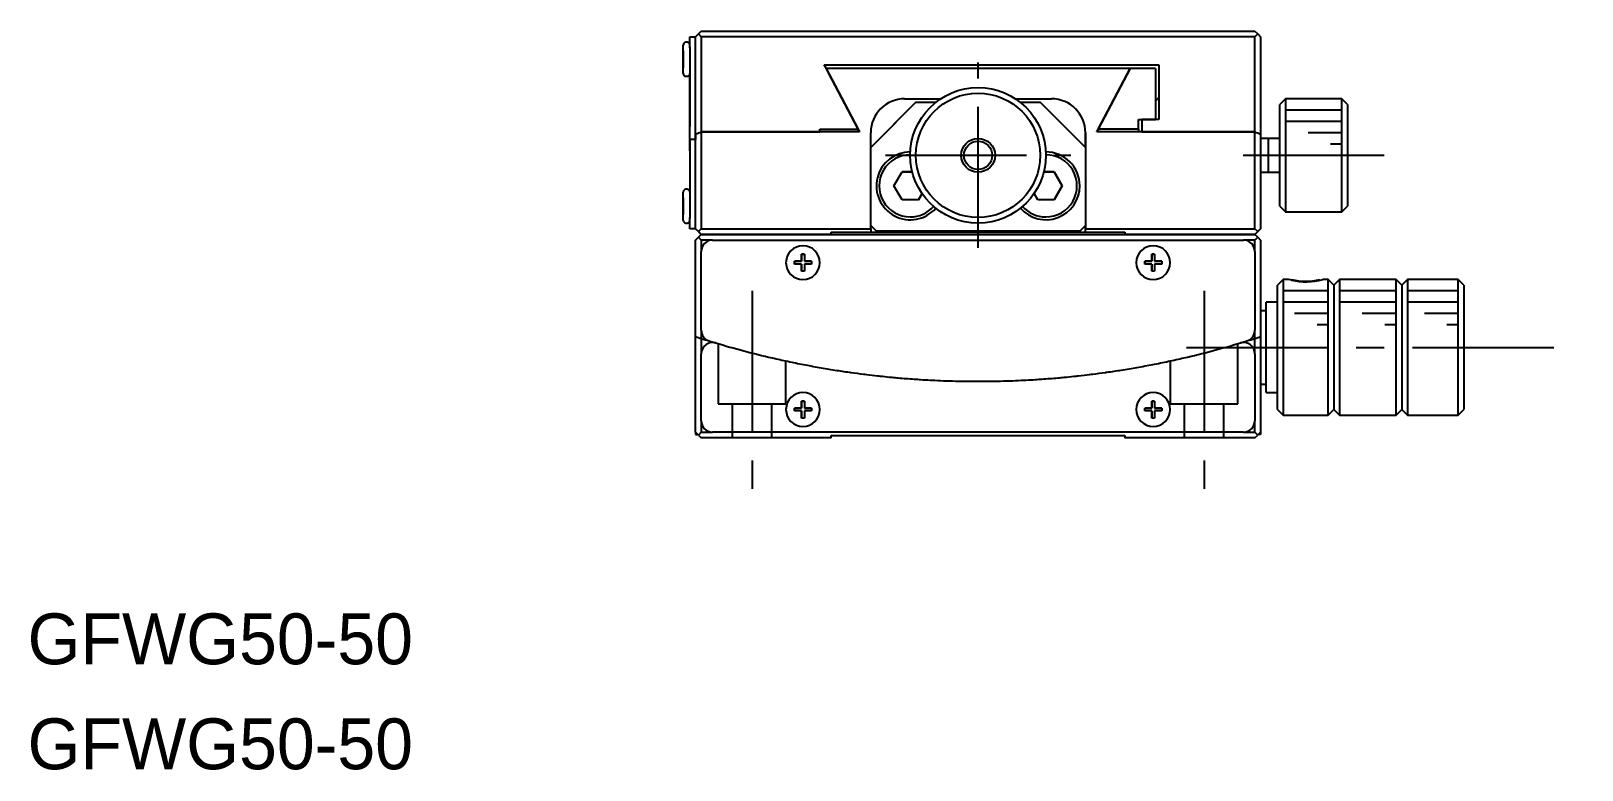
# Model space of a CAD drawing. Extents: x 97 to 385, y -2 to 227.
# Drawn here: x 102.3 to 239.6, y -1.9 to 63.5 of the extents above; entities that cross this region are included whole.
import ezdxf

# ---------------------------------------------------------------- set-up
doc = ezdxf.new("R2010")
doc.units = 0
doc.header["$LTSCALE"] = 10
doc.linetypes.add('CENTER', pattern=[2, 1.25, -0.25, 0.25, -0.25])
doc.linetypes.add('DASHED', pattern=[3.5, 2, -1.5])
doc.layers.get('0').update_dxf_attribs({"linetype": 'CONTINUOUS'})
doc.layers.add('CENTER', color=1, linetype='CENTER')
doc.styles.get("Standard").update_dxf_attribs({"font": 'FGP教科書体NT-M'})

msp = doc.modelspace()

# ---------------------------------------------------------------- linework, layer by layer
at = {"color": 7, "linetype": 'CONTINUOUS'}
for p, q in [((161.158019, 63.034991), (161.408019, 63.284991)), ((161.408019, 63.284991), (161.158019, 63.034991)), ((161.408019, 63.284991), (161.658019, 63.534991)), ((161.408019, 63.284991), (161.658019, 63.534991)), ((161.408019, 63.284991), (161.658019, 63.034991)), ((161.658019, 63.534991), (210.658019, 63.534991)), ((210.658019, 63.534991), (210.908019, 63.284991)), ((210.658019, 63.034991), (210.908019, 63.284991)), ((210.908019, 63.284991), (211.158019, 63.034991)), ((160.058019, 61.159991), (160.058019, 62.284991)), ((160.058019, 61.034991), (160.058019, 62.284991)), ((160.058019, 61.784991), (160.058019, 61.159991)), ((160.058019, 61.159991), (160.058019, 61.784991)), ((160.408019, 62.534991), (160.308019, 62.534991)), ((160.658019, 62.034991), (160.658019, 63.034991)), ((160.658019, 62.285022), (160.658019, 63.034991)), ((160.658019, 63.034991), (161.158019, 63.034991)), ((160.658019, 62.034991), (160.658019, 62.285022)), ((160.658019, 62.134991), (160.658019, 62.034991)), ((160.658019, 62.134991), (160.658019, 62.034991)), ((160.658019, 62.134991), (160.658019, 62.00169)), ((160.658019, 62.134991), (160.658019, 62.034991)), ((160.658019, 62.034991), (160.658019, 55.082018)), ((160.658019, 62.00169), (160.658019, 61.747493)), ((161.158019, 62.034991), (161.158019, 63.034991)), ((161.158019, 55.082018), (161.158019, 62.034991)), ((161.158019, 55.082018), (161.158019, 62.034991)), ((161.658019, 63.034991), (161.658019, 54.619797)), ((210.658019, 63.034991), (161.658019, 63.034991)), ((210.658019, 54.619797), (210.658019, 63.034991)), ((211.158019, 63.034991), (211.158019, 54.410123)), ((160.058019, 60.909991), (160.058019, 61.159991)), ((160.058019, 61.159991), (160.058019, 60.909991)), ((160.058019, 60.909991), (160.058019, 61.159991)), ((160.058019, 59.784991), (160.058019, 61.034991)), ((160.058019, 59.784991), (160.058019, 60.909991)), ((160.058019, 60.284991), (160.058019, 60.909991)), ((160.058019, 60.909991), (160.058019, 60.284991)), ((160.658019, 61.747493), (160.658019, 61.422047)), ((160.658019, 61.422047), (160.658019, 61.263694)), ((160.658019, 61.263694), (160.658019, 61.0954)), ((160.658019, 61.0954), (160.658019, 60.968227)), ((160.658019, 60.968227), (160.658019, 60.939508)), ((160.658019, 60.939508), (160.658019, 60.75029)), ((160.658019, 60.75029), (160.658019, 60.614039)), ((160.658019, 60.614039), (160.658019, 60.58758)), ((160.658019, 60.58758), (160.658019, 60.484991)), ((160.658019, 60.484991), (160.658019, 60.145072)), ((172.543917, 60.535368), (202.158019, 60.535368)), ((172.67091, 60.292269), (172.543917, 60.535368)), ((202.158019, 60.535368), (202.158019, 55.707662)), ((202.158019, 60.535368), (202.158019, 57.834986)), ((160.308019, 59.534991), (160.408019, 59.534991)), ((160.658019, 60.145072), (160.658019, 60.054884)), ((160.658019, 60.054884), (160.658019, 59.934991)), ((160.658019, 60.034991), (160.658019, 59.993083)), ((160.658019, 60.034991), (160.658019, 59.934991)), ((160.658019, 60.034991), (160.658019, 59.934991)), ((160.658019, 59.993083), (160.658019, 59.934991)), ((160.658019, 55.082018), (160.658019, 59.784991)), ((172.717398, 60.203327), (172.67091, 60.292269)), ((172.760943, 60.120042), (172.717398, 60.203327)), ((172.717634, 60.203855), (173.202667, 59.277458)), ((199.608403, 60.203855), (172.717634, 60.203855)), ((173.202266, 59.277247), (172.760943, 60.120042)), ((175.546138, 54.83712), (173.202266, 59.277247)), ((173.202667, 59.277458), (175.536717, 54.855821)), ((199.608403, 60.203855), (196.779387, 54.83712)), ((196.78932, 54.855821), (199.608403, 60.203855)), ((201.859387, 60.203855), (199.608403, 60.203855)), ((201.859387, 60.203855), (201.859387, 55.707662)), ((180.658019, 57.234991), (176.658019, 53.234991)), ((177.158019, 53.734991), (180.658019, 57.234991)), ((179.658019, 57.534991), (182.841394, 57.534991)), ((180.658019, 57.234991), (182.428407, 57.234991)), ((189.474643, 57.534991), (192.658019, 57.534991)), ((189.88763, 57.234991), (191.658019, 57.234991)), ((195.658019, 53.234991), (191.658019, 57.234991)), ((202.109387, 57.584991), (201.859387, 57.334991)), ((213.359387, 57.534991), (212.859387, 57.034991)), ((212.859387, 48.034991), (212.859387, 57.034991)), ((213.359387, 57.534991), (213.359387, 47.534991)), ((218.359387, 57.534991), (213.359387, 57.534991)), ((218.359387, 47.534991), (218.359387, 57.534991)), ((218.859387, 57.034991), (218.359387, 57.534991)), ((218.859387, 57.034991), (218.859387, 48.034991)), ((160.658019, 54.154193), (160.658019, 55.082018)), ((160.658019, 54.154193), (160.658019, 55.082018)), ((161.158019, 54.410123), (161.158019, 55.082018)), ((200.359387, 55.707662), (200.658019, 55.707662)), ((200.359387, 54.83712), (200.359387, 55.707662)), ((200.658019, 55.707662), (201.859387, 55.707662)), ((200.658019, 55.707662), (200.658019, 54.619797)), ((201.859387, 55.707662), (200.658019, 55.707662)), ((200.658019, 55.707662), (200.658019, 54.619797)), ((202.158019, 55.707662), (201.859387, 55.707662)), ((160.658019, 53.931773), (160.658019, 54.154193)), ((160.658019, 53.931773), (160.658019, 54.154193)), ((160.658019, 52.931773), (160.658019, 53.931773)), ((160.658019, 53.86413), (160.658019, 53.931773)), ((161.158019, 53.931773), (160.658019, 53.931773)), ((160.658019, 53.86413), (160.658019, 51.175307)), ((161.158019, 54.410123), (161.158019, 54.154193)), ((161.158019, 52.931773), (161.158019, 54.410123)), ((161.158019, 54.154193), (161.158019, 53.931773)), ((161.658019, 54.619797), (172.158019, 54.619797)), ((172.158019, 54.619797), (161.658019, 54.619797)), ((161.658019, 54.619797), (161.658019, 46.034991)), ((172.158019, 54.83712), (175.546138, 54.83712)), ((172.158019, 54.619797), (172.158019, 54.83712)), ((175.66212, 54.619797), (172.158019, 54.619797)), ((175.536717, 54.855821), (175.593452, 54.749021)), ((175.546138, 54.83712), (175.546138, 54.619797)), ((175.593452, 54.749021), (175.66212, 54.619797)), ((176.658019, 53.234991), (176.658019, 54.534991)), ((177.158019, 53.734991), (176.658019, 53.234991)), ((195.658019, 54.534991), (195.658019, 53.234991)), ((195.658019, 53.234991), (195.658019, 54.534991)), ((196.663917, 54.619797), (196.732472, 54.748808)), ((200.658019, 54.619797), (196.663917, 54.619797)), ((196.732472, 54.748808), (196.78932, 54.855821)), ((200.359387, 54.83712), (196.779387, 54.83712)), ((196.779387, 54.83712), (196.779387, 54.619797)), ((200.359387, 54.83712), (200.359387, 54.619797)), ((200.658019, 54.619797), (210.658019, 54.619797)), ((210.658019, 54.619797), (200.658019, 54.619797)), ((210.658019, 46.034991), (210.658019, 54.619797)), ((211.158019, 54.410123), (211.158019, 46.034991)), ((211.859387, 54.034991), (211.158038, 54.034991)), ((211.859387, 54.034991), (211.854387, 54.034991)), ((211.859387, 51.034986), (211.859387, 54.034996)), ((211.864387, 54.034991), (211.859387, 54.034991)), ((212.859387, 54.034991), (211.859387, 54.034991)), ((160.658019, 52.931773), (160.658019, 47.034991)), ((161.158019, 47.034991), (161.158019, 52.931773)), ((161.158019, 47.034991), (161.158019, 52.931773)), ((176.658019, 46.334991), (176.658019, 53.234991)), ((176.658019, 46.334991), (176.658019, 53.234991)), ((195.658019, 53.234991), (195.658019, 46.334991)), ((195.658019, 53.234991), (195.658019, 46.334991)), ((160.658019, 51.175307), (160.658019, 50.933544)), ((160.658019, 50.933544), (160.658019, 50.710851)), ((178.714643, 49.834991), (179.436331, 51.084991)), ((179.436331, 51.084991), (180.335863, 51.084991)), ((180.335863, 51.084991), (179.436331, 51.084991)), ((191.980174, 51.084991), (192.879706, 51.084991)), ((192.879706, 51.084991), (191.980174, 51.084991)), ((192.879706, 51.084991), (193.601394, 49.834991)), ((193.601394, 49.834991), (192.879706, 51.084991)), ((211.158038, 51.034991), (211.859387, 51.034991)), ((211.854387, 51.034991), (211.859387, 51.034991)), ((211.859387, 51.034991), (211.864387, 51.034991)), ((211.859387, 51.034991), (212.859387, 51.034991)), ((160.408019, 49.534991), (160.308019, 49.534991)), ((160.658019, 50.710851), (160.658019, 50.507295)), ((160.658019, 50.507295), (160.658019, 50.322937)), ((160.658019, 50.322937), (160.658019, 50.173477)), ((160.658019, 50.173477), (160.658019, 50.157834)), ((160.658019, 50.157834), (160.658019, 50.03965)), ((160.658019, 50.03965), (160.658019, 50.012037)), ((160.658019, 50.012037), (160.658019, 49.92149)), ((160.658019, 49.92149), (160.658019, 49.885589)), ((160.658019, 49.885589), (160.658019, 49.819025)), ((160.658019, 49.819025), (160.658019, 49.77853)), ((160.658019, 49.77853), (160.658019, 49.732281)), ((160.658019, 49.732281), (160.658019, 49.690892)), ((160.658019, 49.690892), (160.658019, 49.66128)), ((160.658019, 49.66128), (160.658019, 49.622701)), ((160.658019, 49.622701), (160.658019, 49.606039)), ((160.658019, 49.606039), (160.658019, 49.573978)), ((160.658019, 49.573978), (160.658019, 49.566571)), ((160.658019, 49.566571), (160.658019, 49.544738)), ((160.658019, 49.544738), (160.658019, 49.542886)), ((160.658019, 49.542886), (160.658019, 49.534991)), ((160.658019, 49.284991), (160.658019, 49.534991)), ((179.436331, 48.584991), (178.714643, 49.834991)), ((193.601394, 49.834991), (192.879706, 48.584991)), ((192.879706, 48.584991), (193.601394, 49.834991)), ((160.058019, 48.159991), (160.058019, 49.284991)), ((160.058019, 48.034991), (160.058019, 49.284991)), ((160.058019, 48.784991), (160.058019, 48.159991)), ((160.058019, 48.159991), (160.058019, 48.784991)), ((160.058019, 47.909991), (160.058019, 48.159991)), ((160.058019, 48.159991), (160.058019, 47.909991)), ((160.058019, 47.909991), (160.058019, 48.159991)), ((160.658019, 49.134991), (160.658019, 48.747493)), ((160.658019, 49.134991), (160.658019, 49.034991)), ((160.658019, 49.134991), (160.658019, 49.034991)), ((160.658019, 49.134991), (160.658019, 49.034991)), ((160.658019, 48.747493), (160.658019, 48.256208)), ((160.658019, 48.256208), (160.658019, 48.034991)), ((180.879706, 48.584991), (179.436331, 48.584991)), ((181.205059, 49.148518), (180.879706, 48.584991)), ((180.879706, 48.584991), (181.205059, 49.148518)), ((191.436331, 48.584991), (191.110978, 49.148518)), ((192.879706, 48.584991), (191.436331, 48.584991)), ((160.058019, 46.784991), (160.058019, 48.034991)), ((160.058019, 46.784991), (160.058019, 47.909991)), ((160.058019, 47.284991), (160.058019, 47.909991)), ((160.058019, 47.909991), (160.058019, 47.284991)), ((160.658019, 48.034991), (160.658019, 47.793508)), ((160.658019, 47.793508), (160.658019, 47.58758)), ((160.658019, 47.58758), (160.658019, 47.484991)), ((160.658019, 47.484991), (160.658019, 47.145072)), ((160.658019, 47.145072), (160.658019, 46.934991)), ((160.658019, 47.034991), (160.658019, 46.934991)), ((160.658019, 46.784957), (160.658019, 47.034991)), ((160.658019, 46.034991), (160.658019, 47.034991)), ((160.658019, 47.034991), (160.658019, 46.993083)), ((160.658019, 47.034991), (160.658019, 46.934991)), ((160.658019, 46.993083), (160.658019, 46.934991)), ((160.658019, 46.034991), (160.658019, 46.784957)), ((161.158019, 46.034991), (161.158019, 47.034991)), ((212.859387, 48.034991), (213.359387, 47.534991)), ((213.359387, 47.534991), (218.359387, 47.534991)), ((218.359387, 47.534991), (218.859387, 48.034991)), ((160.308019, 46.534991), (160.408019, 46.534991)), ((161.158019, 46.034991), (160.658019, 46.034991)), ((161.408019, 45.784991), (161.158019, 46.034991)), ((161.158019, 46.034991), (161.408019, 45.784991)), ((161.658019, 46.034991), (161.408019, 45.784991)), ((161.658019, 45.534991), (161.408019, 45.784991)), ((161.408019, 45.784991), (161.658019, 45.534991)), ((161.408019, 45.284991), (161.658019, 45.534991)), ((161.458019, 45.734991), (161.658019, 45.534991)), ((161.658019, 45.534991), (161.458019, 45.734991)), ((161.658019, 46.034991), (176.658019, 46.034991)), ((173.158019, 45.534991), (161.658019, 45.534991)), ((161.658019, 45.534991), (173.158019, 45.534991)), ((173.158019, 45.734991), (176.658019, 45.734991)), ((173.158019, 45.534991), (173.158019, 45.734991)), ((173.158019, 45.534991), (199.158019, 45.534991)), ((176.658019, 46.334991), (177.158019, 45.834991)), ((176.658019, 46.334991), (177.158019, 45.834991)), ((176.658019, 46.034991), (176.658019, 46.334991)), ((176.658019, 46.034991), (176.658019, 45.734991)), ((176.658019, 45.734991), (195.658019, 45.734991)), ((195.158019, 45.834991), (177.158019, 45.834991)), ((195.158019, 45.834991), (195.658019, 46.334991)), ((195.658019, 46.334991), (195.658019, 46.034991)), ((195.658019, 45.734991), (195.658019, 46.334991)), ((195.658019, 46.034991), (210.658019, 46.034991)), ((195.658019, 45.734991), (195.658019, 46.034991)), ((195.658019, 45.734991), (199.158019, 45.734991)), ((199.158019, 45.734991), (199.158019, 45.534991)), ((199.158019, 45.734991), (199.158019, 45.534991)), ((210.658019, 45.534991), (199.158019, 45.534991)), ((199.158019, 45.534991), (210.658019, 45.534991)), ((210.908019, 45.784991), (210.658019, 46.034991)), ((210.908019, 45.784991), (210.658019, 45.534991)), ((210.908019, 45.284991), (210.658019, 45.534991)), ((211.158019, 46.034991), (210.908019, 45.784991)), ((161.158019, 45.034991), (161.408019, 45.284991)), ((161.158019, 36.48955), (161.158019, 45.034991)), ((161.408019, 45.284991), (161.658019, 45.034991)), ((161.658019, 45.034991), (161.658019, 44.034991)), ((162.658019, 45.034991), (161.658019, 45.034991)), ((161.658019, 37.064408), (161.658019, 44.034991)), ((162.658019, 45.034991), (209.658019, 45.034991)), ((210.658019, 45.034991), (209.658019, 45.034991)), ((210.658019, 45.034991), (210.908019, 45.284991)), ((210.658019, 44.034991), (210.658019, 45.034991)), ((210.658019, 44.034991), (210.658019, 37.064408)), ((210.908019, 45.284991), (211.158019, 45.034991)), ((211.158019, 45.034991), (211.158019, 36.48955)), ((169.908019, 43.159991), (170.533019, 43.159991)), ((169.908019, 42.909991), (169.908019, 43.159991)), ((170.533019, 43.159991), (169.908019, 43.159991)), ((169.908019, 43.159991), (169.908019, 42.909991)), ((170.533019, 42.909991), (169.908019, 42.909991)), ((170.533019, 43.784991), (170.783019, 43.784991)), ((170.533019, 43.159991), (170.533019, 43.784991)), ((170.533019, 43.784991), (170.533019, 43.159991)), ((170.783019, 43.784991), (170.533019, 43.784991)), ((170.533019, 42.284991), (170.533019, 42.909991)), ((170.533019, 42.909991), (170.533019, 42.284991)), ((170.783019, 43.784991), (170.783019, 43.159991)), ((170.783019, 43.159991), (171.408019, 43.159991)), ((171.408019, 43.159991), (170.783019, 43.159991)), ((170.783019, 42.909991), (170.783019, 42.284991)), ((171.408019, 42.909991), (170.783019, 42.909991)), ((171.408019, 43.159991), (171.408019, 42.909991)), ((200.908019, 43.159991), (201.533019, 43.159991)), ((200.908019, 42.909991), (200.908019, 43.159991)), ((201.533019, 43.159991), (200.908019, 43.159991)), ((200.908019, 43.159991), (200.908019, 42.909991)), ((201.533019, 42.909991), (200.908019, 42.909991)), ((201.533019, 43.784991), (201.783019, 43.784991)), ((201.533019, 43.159991), (201.533019, 43.784991)), ((201.533019, 43.784991), (201.533019, 43.159991)), ((201.783019, 43.784991), (201.533019, 43.784991)), ((201.533019, 42.284991), (201.533019, 42.909991)), ((201.533019, 42.909991), (201.533019, 42.284991)), ((201.783019, 43.784991), (201.783019, 43.159991)), ((201.783019, 43.159991), (202.408019, 43.159991)), ((202.408019, 43.159991), (201.783019, 43.159991)), ((201.783019, 42.909991), (201.783019, 42.284991)), ((202.408019, 42.909991), (201.783019, 42.909991)), ((202.408019, 43.159991), (202.408019, 42.909991)), ((170.783019, 42.284991), (170.533019, 42.284991)), ((201.783019, 42.284991), (201.533019, 42.284991)), ((213.158019, 41.534991), (212.658019, 41.034991)), ((213.158019, 41.534991), (213.158019, 29.534991)), ((213.658024, 41.534991), (213.158019, 41.534991)), ((213.658318, 41.534991), (213.658024, 41.534991)), ((213.658936, 41.534991), (213.658318, 41.534991)), ((217.158019, 41.534991), (216.658014, 41.534991)), ((217.158019, 29.534991), (217.158019, 41.534991)), ((217.658019, 41.034991), (217.158019, 41.534991)), ((218.158019, 41.534991), (217.658019, 41.034991)), ((218.158019, 41.534991), (218.158019, 29.534991)), ((223.158019, 41.534991), (218.158019, 41.534991)), ((223.158019, 29.534991), (223.158019, 41.534991)), ((223.658019, 41.034991), (223.158019, 41.534991)), ((224.158019, 41.534991), (223.658019, 41.034991)), ((224.158019, 41.534991), (224.158019, 29.534991)), ((228.658019, 41.534991), (224.158019, 41.534991)), ((228.658019, 29.534991), (228.658019, 41.534991)), ((229.158019, 41.034991), (228.658019, 41.534991)), ((212.658019, 30.034991), (212.658019, 41.034991)), ((217.658019, 41.034991), (217.658019, 30.034991)), ((223.658019, 41.034991), (223.658019, 30.034991)), ((229.158019, 41.034991), (229.158019, 30.034991)), ((211.658019, 38.784991), (211.158019, 38.784991)), ((211.658019, 31.534991), (211.658019, 39.534991)), ((212.658019, 39.534991), (211.658019, 39.534991)), ((161.658019, 37.064408), (161.658019, 36.329097)), ((210.658019, 36.329097), (210.658019, 37.064408)), ((161.158019, 28.034991), (161.158019, 36.48955)), ((161.658019, 36.329097), (161.658019, 34.974505)), ((210.658019, 34.974505), (210.658019, 36.329097)), ((211.158019, 36.48955), (211.158019, 28.034991)), ((161.658019, 29.034991), (161.658019, 34.974505)), ((210.658019, 34.974505), (210.658019, 29.034991)), ((211.158019, 32.284991), (211.658019, 32.284991)), ((170.533019, 30.784991), (170.783019, 30.784991)), ((170.533019, 30.159991), (170.533019, 30.784991)), ((170.533019, 30.784991), (170.533019, 30.159991)), ((170.783019, 30.784991), (170.533019, 30.784991)), ((170.783019, 30.784991), (170.783019, 30.159991)), ((201.533019, 30.784991), (201.783019, 30.784991)), ((201.533019, 30.159991), (201.533019, 30.784991)), ((201.533019, 30.784991), (201.533019, 30.159991)), ((201.783019, 30.784991), (201.533019, 30.784991)), ((201.783019, 30.784991), (201.783019, 30.159991)), ((211.658019, 31.534991), (212.658019, 31.534991)), ((161.658019, 29.034991), (161.658019, 28.034991)), ((169.908019, 30.159991), (170.533019, 30.159991)), ((169.908019, 29.909991), (169.908019, 30.159991)), ((170.533019, 30.159991), (169.908019, 30.159991)), ((169.908019, 30.159991), (169.908019, 29.909991)), ((170.533019, 29.909991), (169.908019, 29.909991)), ((170.533019, 29.284991), (170.533019, 29.909991)), ((170.533019, 29.909991), (170.533019, 29.284991)), ((170.783019, 29.284991), (170.533019, 29.284991)), ((170.783019, 30.159991), (171.408019, 30.159991)), ((171.408019, 30.159991), (170.783019, 30.159991)), ((170.783019, 29.909991), (170.783019, 29.284991)), ((171.408019, 29.909991), (170.783019, 29.909991)), ((171.408019, 30.159991), (171.408019, 29.909991)), ((200.908019, 30.159991), (201.533019, 30.159991)), ((200.908019, 29.909991), (200.908019, 30.159991)), ((201.533019, 30.159991), (200.908019, 30.159991)), ((200.908019, 30.159991), (200.908019, 29.909991)), ((201.533019, 29.909991), (200.908019, 29.909991)), ((201.533019, 29.284991), (201.533019, 29.909991)), ((201.533019, 29.909991), (201.533019, 29.284991)), ((201.783019, 29.284991), (201.533019, 29.284991)), ((201.783019, 30.159991), (202.408019, 30.159991)), ((202.408019, 30.159991), (201.783019, 30.159991)), ((201.783019, 29.909991), (201.783019, 29.284991)), ((202.408019, 29.909991), (201.783019, 29.909991)), ((202.408019, 30.159991), (202.408019, 29.909991)), ((210.658019, 28.034991), (210.658019, 29.034991)), ((212.658019, 30.034991), (213.158019, 29.534991)), ((213.158019, 29.534991), (217.158019, 29.534991)), ((217.158019, 29.534991), (217.658019, 30.034991)), ((217.658019, 30.034991), (218.158019, 29.534991)), ((218.158019, 29.534991), (223.158019, 29.534991)), ((223.158019, 29.534991), (223.658019, 30.034991)), ((223.658019, 30.034991), (224.158019, 29.534991)), ((224.158019, 29.534991), (228.658019, 29.534991)), ((228.658019, 29.534991), (229.158019, 30.034991)), ((161.158019, 28.034991), (161.158019, 27.834991)), ((161.408019, 27.784991), (161.158019, 28.034991)), ((161.158019, 27.834991), (161.358019, 27.834991)), ((161.658019, 28.034991), (161.408019, 27.784991)), ((161.408019, 27.784991), (161.658019, 27.534991)), ((161.658019, 28.034991), (162.658019, 28.034991)), ((173.158019, 27.534991), (161.658019, 27.534991)), ((209.658019, 28.034991), (162.658019, 28.034991)), ((173.158019, 27.734991), (199.158019, 27.734991)), ((173.158019, 27.534991), (173.158019, 27.734991)), ((199.158019, 27.734991), (199.158019, 27.534991)), ((210.658019, 27.534991), (199.158019, 27.534991)), ((209.658019, 28.034991), (210.658019, 28.034991)), ((210.908019, 27.784991), (210.658019, 28.034991)), ((210.658019, 27.534991), (210.908019, 27.784991)), ((211.158019, 28.034991), (210.908019, 27.784991)), ((211.158019, 27.834991), (210.958019, 27.834991)), ((211.158019, 28.034991), (211.158019, 27.834991))]:
    msp.add_line(p, q, dxfattribs=at)
at = {"color": 3, "linetype": 'CONTINUOUS'}
for p, q in [((218.359387, 56.534991), (213.359387, 56.534991)), ((218.359387, 55.534991), (213.359387, 55.534991)), ((218.359387, 54.534991), (215.359387, 54.534991)), ((218.359387, 53.534991), (217.359387, 53.534991)), ((213.89624, 41.479913), (213.658024, 41.534991)), ((217.158019, 40.534991), (213.158019, 40.534991)), ((223.158019, 40.534991), (218.158019, 40.534991)), ((228.658019, 40.534991), (224.158019, 40.534991)), ((217.158019, 39.534991), (213.158019, 39.534991)), ((217.158019, 38.534991), (214.158019, 38.534991)), ((223.158019, 39.534991), (218.158019, 39.534991)), ((223.158019, 38.534991), (220.158019, 38.534991)), ((228.658019, 39.534991), (224.158019, 39.534991)), ((228.658019, 38.534991), (225.658019, 38.534991)), ((217.158019, 37.534991), (216.158019, 37.534991)), ((223.158019, 37.534991), (222.158019, 37.534991)), ((228.658019, 37.534991), (227.658019, 37.534991))]:
    msp.add_line(p, q, dxfattribs=at)
at = {"color": 3, "linetype": 'DASHED'}
for p, q in [((163.158019, 35.868866), (163.158019, 30.534991)), ((209.158019, 30.534991), (209.158019, 35.869039)), ((169.158019, 30.534991), (169.158019, 34.339031)), ((203.158019, 34.339166), (203.158019, 30.534991)), ((163.158019, 30.534991), (169.158019, 30.534991)), ((164.408019, 30.534991), (164.408019, 27.534991)), ((167.908019, 27.534991), (167.908019, 30.534991)), ((203.158019, 30.534991), (209.158019, 30.534991)), ((204.408019, 30.534991), (204.408019, 27.534991)), ((207.908019, 27.534991), (207.908019, 30.534991))]:
    msp.add_line(p, q, dxfattribs=at)
at = {"color": 7, "linetype": 'CONTINUOUS'}
for radius in [6, 5.5, 1.25]:
    msp.add_circle((186.158019, 52.534991), radius, dxfattribs=at)
at = {"color": 3, "linetype": 'CONTINUOUS'}
msp.add_circle((186.158019, 52.534991), 1.5, dxfattribs=at)
at = {"color": 7, "linetype": 'CONTINUOUS'}
for centre, radius, start, end in [((160.308019, 62.284991), 0.25, 90, 180), ((160.408019, 62.284991), 0.25, 0, 90), ((160.308019, 59.784991), 0.25, 180, 270), ((160.408019, 59.784991), 0.25, 270, 0), ((179.658019, 54.534991), 3, 90, 180), ((192.658019, 54.534991), 3, 0, 90), ((136.658019, 113.534991), 64, 292.508005, 292.993394), ((136.658019, 113.534991), 64, 292.508005, 292.993394), ((235.658019, 113.534991), 64, 247.006606, 247.491995), ((235.658019, 113.534991), 64, 247.006606, 247.491995), ((180.158019, 49.834991), 3, 89.85668, 318.598811), ((180.158019, 49.834991), 2.75, 89.995659, 270), ((192.158019, 49.834991), 3, 0, 90.14332), ((192.158019, 49.834991), 2.75, 270, 90.004341), ((160.308019, 49.284991), 0.25, 90, 180), ((160.408019, 49.284991), 0.25, 0, 90), ((192.158019, 49.834991), 3, 221.401189, 0), ((160.308019, 46.784991), 0.25, 180, 270), ((160.408019, 46.784991), 0.25, 270, 0), ((180.158019, 49.834991), 2.75, 270, 318.459831), ((192.158019, 49.834991), 2.75, 221.540169, 270), ((162.658019, 44.034991), 1, 90, 180), ((170.658019, 43.034991), 1.5, 0, 270), ((201.658019, 43.034991), 1.5, 0, 270), ((209.658019, 44.034991), 1, 0, 90), ((170.658019, 43.034991), 1.5, 270, 0), ((201.658019, 43.034991), 1.5, 270, 0), ((215.158019, 47.403467), 6.000126, 257.975557, 282.024443), ((162.658019, 37.064408), 1, 180, 252.917403), ((209.658019, 37.064408), 1, 287.082597, 0), ((186.158019, 113.534991), 81, 252.022591, 252.394034), ((186.158019, 113.534991), 81, 252.022591, 252.394034), ((186.158019, 113.534991), 81, 252.394034, 252.917403), ((186.158019, 113.534991), 81, 252.394034, 252.917403), ((162.658019, 34.974505), 1, 73.346363, 180), ((186.158019, 113.534991), 81, 252.917403, 253.346363), ((186.158019, 113.534991), 81, 253.346363, 257), ((186.158019, 113.534991), 81, 253.346363, 257), ((186.158019, 113.534991), 81, 283, 286.653637), ((186.158019, 113.534991), 81, 283, 286.653637), ((186.158019, 113.534991), 81, 286.653637, 287.082597), ((209.658019, 34.974505), 1, 0, 106.653637), ((186.158019, 113.534991), 81, 287.082597, 287.605966), ((186.158019, 113.534991), 81, 287.082597, 287.605966), ((186.158019, 113.534991), 81, 287.605966, 287.977409), ((186.158019, 113.534991), 81, 287.605966, 287.977409), ((186.158019, 113.534991), 81, 257, 258), ((186.158019, 113.534991), 81, 257, 258), ((186.158019, 113.534991), 81, 282, 283), ((186.158019, 113.534991), 81, 282, 283), ((186.158019, 113.534991), 81, 258, 259), ((186.158019, 113.534991), 81, 258, 259), ((186.158019, 113.534991), 81, 259, 260), ((186.158019, 113.534991), 81, 259, 260), ((186.158019, 113.534991), 81, 260, 261), ((186.158019, 113.534991), 81, 260, 261), ((186.158019, 113.534991), 81, 261, 261.9), ((186.158019, 113.534991), 81, 261, 261.9), ((186.158019, 113.534991), 81, 261.9, 262), ((186.158019, 113.534991), 81, 261.9, 262), ((186.158019, 113.534991), 81, 262, 262.8), ((186.158019, 113.534991), 81, 262, 262.8), ((186.158019, 113.534991), 81, 262.8, 263), ((186.158019, 113.534991), 81, 262.8, 263), ((186.158019, 113.534991), 81, 263, 263.7), ((186.158019, 113.534991), 81, 263, 263.7), ((186.158019, 113.534991), 81, 263.7, 264), ((186.158019, 113.534991), 81, 263.7, 264), ((186.158019, 113.534991), 81, 264, 264.6), ((186.158019, 113.534991), 81, 264, 264.6), ((186.158019, 113.534991), 81, 275.4, 276), ((186.158019, 113.534991), 81, 275.4, 276), ((186.158019, 113.534991), 81, 276, 276.3), ((186.158019, 113.534991), 81, 276, 276.3), ((186.158019, 113.534991), 81, 276.3, 277), ((186.158019, 113.534991), 81, 276.3, 277), ((186.158019, 113.534991), 81, 277, 277.2), ((186.158019, 113.534991), 81, 277, 277.2), ((186.158019, 113.534991), 81, 277.2, 278), ((186.158019, 113.534991), 81, 277.2, 278), ((186.158019, 113.534991), 81, 278, 278.1), ((186.158019, 113.534991), 81, 278, 278.1), ((186.158019, 113.534991), 81, 278.1, 279), ((186.158019, 113.534991), 81, 278.1, 279), ((186.158019, 113.534991), 81, 279, 280), ((186.158019, 113.534991), 81, 279, 280), ((186.158019, 113.534991), 81, 280, 281), ((186.158019, 113.534991), 81, 280, 281), ((186.158019, 113.534991), 81, 281, 282), ((186.158019, 113.534991), 81, 281, 282), ((186.158019, 113.534991), 81, 264.6, 265), ((186.158019, 113.534991), 81, 264.6, 265), ((186.158019, 113.534991), 81, 265, 265.5), ((186.158019, 113.534991), 81, 265, 265.5), ((186.158019, 113.534991), 81, 265.5, 266), ((186.158019, 113.534991), 81, 265.5, 266), ((186.158019, 113.534991), 81, 266, 266.4), ((186.158019, 113.534991), 81, 266, 266.4), ((186.158019, 113.534991), 81, 266.4, 267), ((186.158019, 113.534991), 81, 266.4, 267), ((186.158019, 113.534991), 81, 267, 267.3), ((186.158019, 113.534991), 81, 267, 267.3), ((186.158019, 113.534991), 81, 267.3, 268), ((186.158019, 113.534991), 81, 267.3, 268), ((186.158019, 113.534991), 81, 268, 268.2), ((186.158019, 113.534991), 81, 268, 268.2), ((186.158019, 113.534991), 81, 268.2, 269), ((186.158019, 113.534991), 81, 268.2, 269), ((186.158019, 113.534991), 81, 269, 269.1), ((186.158019, 113.534991), 81, 269, 269.1), ((186.158019, 113.534991), 81, 269.1, 270), ((186.158019, 113.534991), 81, 269.1, 270), ((186.158019, 113.534991), 81, 270, 270.9), ((186.158019, 113.534991), 81, 270, 270.9), ((186.158019, 113.534991), 81, 270.9, 271), ((186.158019, 113.534991), 81, 270.9, 271), ((186.158019, 113.534991), 81, 271, 271.8), ((186.158019, 113.534991), 81, 271, 271.799995), ((186.158019, 113.534991), 81, 271.799995, 272), ((186.158019, 113.534991), 81, 271.8, 272), ((186.158019, 113.534991), 81, 272, 272.7), ((186.158019, 113.534991), 81, 272, 272.7), ((186.158019, 113.534991), 81, 272.7, 273), ((186.158019, 113.534991), 81, 272.7, 273), ((186.158019, 113.534991), 81, 273, 273.6), ((186.158019, 113.534991), 81, 273, 273.6), ((186.158019, 113.534991), 81, 273.6, 274), ((186.158019, 113.534991), 81, 273.6, 274), ((186.158019, 113.534991), 81, 274, 274.5), ((186.158019, 113.534991), 81, 274, 274.5), ((186.158019, 113.534991), 81, 274.5, 275), ((186.158019, 113.534991), 81, 274.5, 275), ((186.158019, 113.534991), 81, 275, 275.4), ((186.158019, 113.534991), 81, 275, 275.4), ((170.658019, 30.034991), 1.5, 0, 270), ((201.658019, 30.034991), 1.5, 0, 270), ((162.658019, 29.034991), 1, 180, 270), ((170.658019, 30.034991), 1.5, 270, 0), ((201.658019, 30.034991), 1.5, 270, 0), ((209.658019, 29.034991), 1, 270, 0)]:
    msp.add_arc(centre, radius, start, end, dxfattribs=at)
at = {"color": 3, "linetype": 'CONTINUOUS'}
msp.add_arc((215.161133, 47.323768), 5.97918, 257.78683, 284.498157, dxfattribs=at)
at = {"layer": 'CENTER', "color": 1, "linetype": 'CENTER'}
for p, q in [((186.158019, 44.334991), (186.158019, 60.734991)), ((177.958019, 52.534991), (194.358019, 52.534991)), ((209.608019, 52.534991), (224.608019, 52.534991)), ((166.158019, 40.534991), (166.158019, 20.534991)), ((206.158019, 40.534991), (206.158019, 20.534991)), ((204.608019, 35.534991), (239.608019, 35.534991))]:
    msp.add_line(p, q, dxfattribs=at)

# ---------------------------------------------------------------- texts
at = {"color": 7}
for p in [(102.035463, 7.494114), (102.035463, -1.794652)]:
    msp.add_text('GFWG50-50', height=4.5, dxfattribs=at).set_placement(p)

doc.saveas('drawing.dxf')
